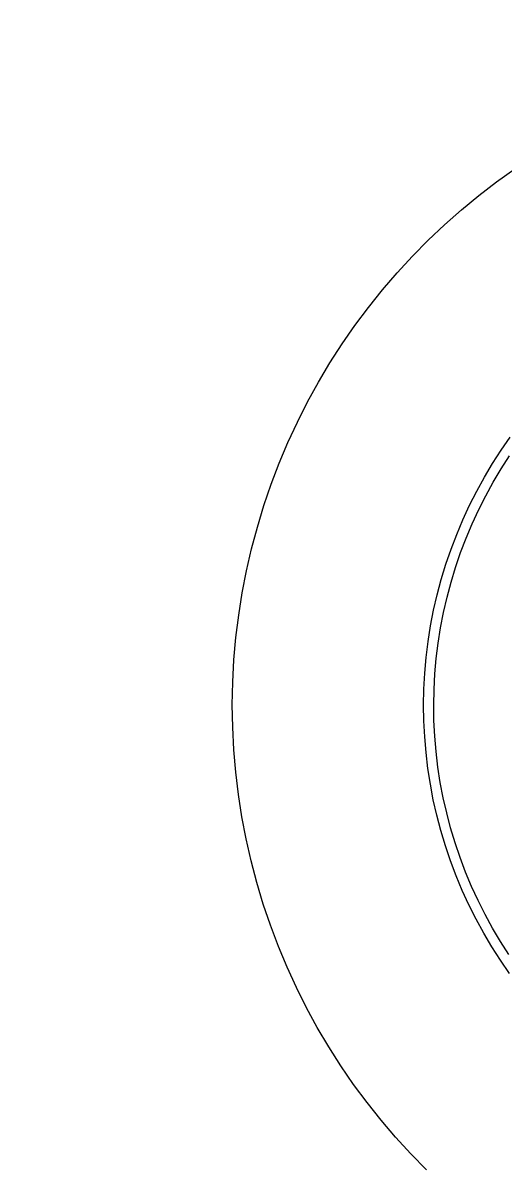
# Model space of a CAD drawing. Header units: inches. Extents: x -12 to 136, y -5 to 104.
# Drawn here: x -6.654 to -5.01, y 1.623 to 5.548 of the extents above; entities that cross this region are included whole.
import ezdxf

# ---------------------------------------------------------------- set-up
doc = ezdxf.new("R2010")
doc.units = ezdxf.units.IN
doc.layers.add('ZANO_R', color=7, linetype='Continuous', lineweight=0)
doc.layers.add('ZANO_W', color=1, linetype='Continuous', lineweight=0)
doc.styles.get("Standard").update_dxf_attribs({"font": 'ARIALUNI.TTF'})
doc.dimstyles.new('amerykanie', dxfattribs={"dimtxt": 50, "dimasz": 50, "dimexe": 0.5, "dimexo": 0.5, "dimgap": 1, "dimtad": 1, "dimdec": 0, "dimzin": 0, "dimlunit": 5, "dimtxsty": 'Standard', "dimcen": 0.09, "dimclrd": 1, "dimclre": 1, "dimclrt": 1, "dimazin": 0, "dimtfac": 1, "dimtdec": 0, "dimtmove": 0, "dimatfit": 3, "dimfxl": 1, "dimtzin": 0, "dimarcsym": 1})

# ---------------------------------------------------------------- blocks, each defined once
blk = doc.blocks.new('*D365')
at = {"layer": 'ZANO_W', "color": 1, "lineweight": -2}
for p, q in [((-3.1728, 7.6986), (-3.7036, 5.9295)), ((0.7194, 7.6986), (-3.1728, 7.6986)), ((-4.6543, 3.7071), (-4.6543, 6.4295)), ((-2.7528, 3.7105), (-2.7528, 6.4295)), ((-5.6543, 5.9295), (-6.6543, 5.9295)), ((-4.6543, 5.9295), (-2.7528, 5.9295)), ((-1.7528, 5.9295), (-0.7528, 5.9295))]:
    blk.add_line(p, q, dxfattribs=at)
at = {"layer": 'ZANO_W', "color": 1}
for points in [[(-5.6543, 5.7628), (-5.6543, 6.0961), (-4.6543, 5.9295)], [(-1.7528, 6.0961), (-1.7528, 5.7628), (-2.7528, 5.9295)]]:
    blk.add_solid(points, dxfattribs=at)
at = {"layer": 'ZANO_W', "color": 1, "insert": (-1.2267, 8.7177), "char_height": 1, "attachment_point": 5}
blk.add_mtext('1 7/8', dxfattribs=at)

msp = doc.modelspace()

# ---------------------------------------------------------------- linework, layer by layer
at = {"layer": 'ZANO_R'}
for p, q in [((-5.03213, 5.00276), (-4.96936, 5.04755)), ((-5.09331, 4.95584), (-5.03213, 5.00276)), ((-5.15284, 4.90682), (-5.09331, 4.95584)), ((-5.21065, 4.85579), (-5.15284, 4.90682)), ((-5.26666, 4.80278), (-5.21065, 4.85579)), ((-5.3208, 4.74788), (-5.26666, 4.80278)), ((-5.37302, 4.69114), (-5.3208, 4.74788)), ((-5.42324, 4.63263), (-5.37302, 4.69114)), ((-5.47142, 4.57242), (-5.42324, 4.63263)), ((-5.51749, 4.51059), (-5.47142, 4.57242)), ((-5.5614, 4.4472), (-5.51749, 4.51059)), ((-5.6031, 4.38233), (-5.5614, 4.4472)), ((-5.64253, 4.31607), (-5.6031, 4.38233)), ((-5.67965, 4.24848), (-5.64253, 4.31607)), ((-5.71442, 4.17965), (-5.67965, 4.24848)), ((-5.74679, 4.10966), (-5.71442, 4.17965)), ((-5.01658, 4.08355), (-4.98554, 4.12835)), ((-5.77672, 4.0386), (-5.74679, 4.10966)), ((-5.04604, 4.0377), (-5.01658, 4.08355)), ((-5.01655, 4.01946), (-4.98773, 4.06429)), ((-5.80419, 3.96655), (-5.77672, 4.0386)), ((-5.07391, 3.99087), (-5.04604, 4.0377)), ((-5.04381, 3.97365), (-5.01655, 4.01946)), ((-5.82915, 3.89359), (-5.80419, 3.96655)), ((-5.10015, 3.9431), (-5.07391, 3.99087)), ((-5.06947, 3.92693), (-5.04381, 3.97365)), ((-5.12472, 3.89446), (-5.10015, 3.9431)), ((-5.0935, 3.87936), (-5.06947, 3.92693)), ((-5.85157, 3.81981), (-5.82915, 3.89359)), ((-5.1476, 3.84499), (-5.12472, 3.89446)), ((-5.11587, 3.83098), (-5.0935, 3.87936)), ((-5.87144, 3.7453), (-5.85157, 3.81981)), ((-5.16875, 3.79477), (-5.1476, 3.84499)), ((-5.13656, 3.78186), (-5.11587, 3.83098)), ((-5.18816, 3.74384), (-5.16875, 3.79477)), ((-5.15555, 3.73205), (-5.13656, 3.78186)), ((-5.88872, 3.67015), (-5.87144, 3.7453)), ((-5.2058, 3.69228), (-5.18816, 3.74384)), ((-5.1728, 3.68162), (-5.15555, 3.73205)), ((-5.22165, 3.64014), (-5.2058, 3.69228)), ((-5.9034, 3.59445), (-5.88872, 3.67015)), ((-5.1883, 3.63063), (-5.1728, 3.68162)), ((-5.23569, 3.58748), (-5.22165, 3.64014)), ((-5.20204, 3.57913), (-5.1883, 3.63063)), ((-5.91546, 3.51829), (-5.9034, 3.59445)), ((-5.24791, 3.53437), (-5.23569, 3.58748)), ((-5.21398, 3.52718), (-5.20204, 3.57913)), ((-5.25829, 3.48087), (-5.24791, 3.53437)), ((-5.92488, 3.44176), (-5.91546, 3.51829)), ((-5.22413, 3.47485), (-5.21398, 3.52718)), ((-5.26681, 3.42704), (-5.25829, 3.48087)), ((-5.23246, 3.42221), (-5.22413, 3.47485)), ((-5.93166, 3.36494), (-5.92488, 3.44176)), ((-5.27347, 3.37295), (-5.26681, 3.42704)), ((-5.23898, 3.36931), (-5.23246, 3.42221)), ((-5.93578, 3.28794), (-5.93166, 3.36494)), ((-5.27825, 3.31866), (-5.27347, 3.37295)), ((-5.24366, 3.31621), (-5.23898, 3.36931)), ((-5.28117, 3.26424), (-5.27825, 3.31866)), ((-5.24651, 3.26299), (-5.24366, 3.31621)), ((-5.93724, 3.21085), (-5.93578, 3.28794)), ((-5.2822, 3.20976), (-5.28117, 3.26424)), ((-5.24752, 3.2097), (-5.24651, 3.26299)), ((-5.93604, 3.13374), (-5.93724, 3.21085)), ((-5.28135, 3.15526), (-5.2822, 3.20976)), ((-5.24668, 3.1564), (-5.24752, 3.2097)), ((-5.27862, 3.10083), (-5.28135, 3.15526)), ((-5.24401, 3.10317), (-5.24668, 3.1564)), ((-5.93217, 3.05673), (-5.93604, 3.13374)), ((-5.27401, 3.04653), (-5.27862, 3.10083)), ((-5.23951, 3.05006), (-5.24401, 3.10317)), ((-5.92565, 2.9799), (-5.93217, 3.05673)), ((-5.26753, 2.99242), (-5.27401, 3.04653)), ((-5.23317, 2.99714), (-5.23951, 3.05006)), ((-5.25919, 2.93856), (-5.26753, 2.99242)), ((-5.22501, 2.94446), (-5.23317, 2.99714)), ((-5.91649, 2.90333), (-5.92565, 2.9799)), ((-5.21504, 2.89211), (-5.22501, 2.94446)), ((-5.24899, 2.88503), (-5.25919, 2.93856)), ((-5.90468, 2.82713), (-5.91649, 2.90333)), ((-5.23695, 2.83188), (-5.24899, 2.88503)), ((-5.20327, 2.84012), (-5.21504, 2.89211)), ((-5.89025, 2.75138), (-5.90468, 2.82713)), ((-5.22309, 2.77917), (-5.23695, 2.83188)), ((-5.1897, 2.78857), (-5.20327, 2.84012)), ((-5.17437, 2.73753), (-5.1897, 2.78857)), ((-5.87322, 2.67617), (-5.89025, 2.75138)), ((-5.20741, 2.72698), (-5.22309, 2.77917)), ((-5.18994, 2.67536), (-5.20741, 2.72698)), ((-5.15729, 2.68704), (-5.17437, 2.73753)), ((-5.8536, 2.6016), (-5.87322, 2.67617)), ((-5.1707, 2.62437), (-5.18994, 2.67536)), ((-5.13847, 2.63717), (-5.15729, 2.68704)), ((-5.11794, 2.58798), (-5.13847, 2.63717)), ((-5.83142, 2.52775), (-5.8536, 2.6016)), ((-5.14971, 2.57407), (-5.1707, 2.62437)), ((-5.127, 2.52453), (-5.14971, 2.57407)), ((-5.09573, 2.53953), (-5.11794, 2.58798)), ((-5.8067, 2.45471), (-5.83142, 2.52775)), ((-5.10259, 2.47581), (-5.127, 2.52453)), ((-5.07186, 2.49187), (-5.09573, 2.53953)), ((-5.07652, 2.42795), (-5.10259, 2.47581)), ((-5.04635, 2.44507), (-5.07186, 2.49187)), ((-5.77948, 2.38256), (-5.8067, 2.45471)), ((-5.01925, 2.39917), (-5.04635, 2.44507)), ((-5.0488, 2.38103), (-5.07652, 2.42795)), ((-4.99058, 2.35424), (-5.01925, 2.39917)), ((-5.74978, 2.3114), (-5.77948, 2.38256)), ((-5.01949, 2.33508), (-5.0488, 2.38103)), ((-4.9886, 2.29018), (-5.01949, 2.33508)), ((-5.71764, 2.2413), (-5.74978, 2.3114)), ((-5.68311, 2.17236), (-5.71764, 2.2413)), ((-5.64621, 2.10465), (-5.68311, 2.17236)), ((-5.607, 2.03825), (-5.64621, 2.10465)), ((-5.56552, 1.97325), (-5.607, 2.03825)), ((-5.52182, 1.90971), (-5.56552, 1.97325)), ((-5.47596, 1.84773), (-5.52182, 1.90971)), ((-5.42798, 1.78736), (-5.47596, 1.84773)), ((-5.37795, 1.72868), (-5.42798, 1.78736)), ((-5.32592, 1.67177), (-5.37795, 1.72868)), ((-5.27196, 1.61669), (-5.32592, 1.67177))]:
    msp.add_line(p, q, dxfattribs=at)

# ---------------------------------------------------------------- dimensions: what is measured, and where the dimension line sits
at = {"layer": 'ZANO_W'}
dim = msp.add_linear_dim(base=(-2.75279, 5.92948), p1=(-4.65431, 3.20713), p2=(-2.75279, 3.21045), dimstyle='amerykanie', override={"dimtxt": 1, "dimasz": 1, "dimgap": 0.5, "dimdec": 4, "dimaunit": 1, "dimadec": 1, "dimtdec": 4, "dimtmove": 1, "dimfrac": 2}, dxfattribs=at)
dim.commit()
dim.dimension.update_dxf_attribs({"geometry": '*D365', "text_midpoint": (-2.67282, 8.71767)})

doc.saveas('drawing.dxf')
